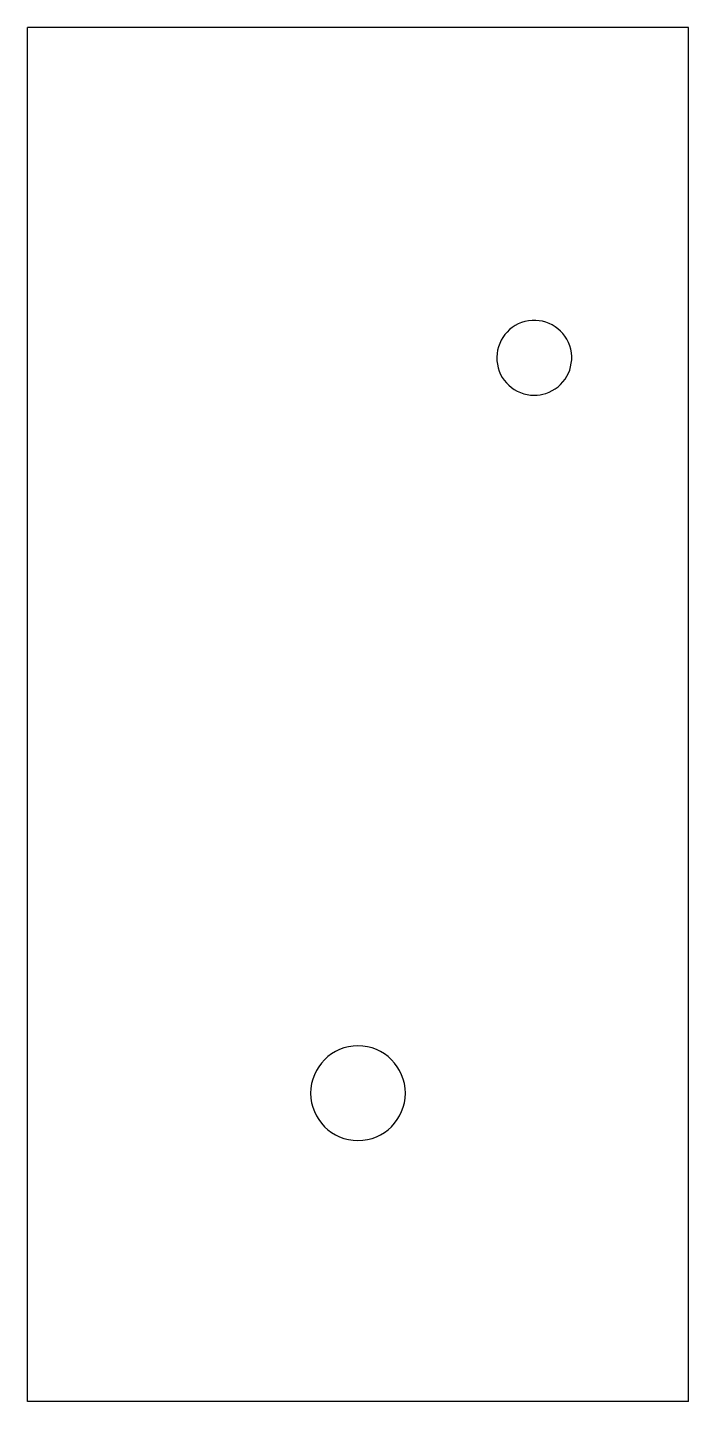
# Model space of a CAD drawing. Header units: millimetres. Extents: x 0 to 30, y 0 to 62.4.
import ezdxf

# ---------------------------------------------------------------- set-up
doc = ezdxf.new("R2010")
doc.units = ezdxf.units.MM

msp = doc.modelspace()

# ---------------------------------------------------------------- linework, layer by layer
for p, q in [((30, 62.39, 5), (0, 62.39, 5)), ((0, 0, 5), (0, 62.39, 5)), ((30, 0, 5), (30, 62.39, 5)), ((30, 0, 5), (0, 0, 5))]:
    msp.add_line(p, q)
for centre, radius, start, end in [((23, 47.39, 5), 1.7, -432.26376, -90), ((23, 47.39, 5), 1.7, -90, -72.26376), ((15, 14, 5), 2.15, 90, 270), ((15, 14, 5), 2.15, -90, 90)]:
    msp.add_arc(centre, radius, start, end)

doc.saveas('drawing.dxf')
